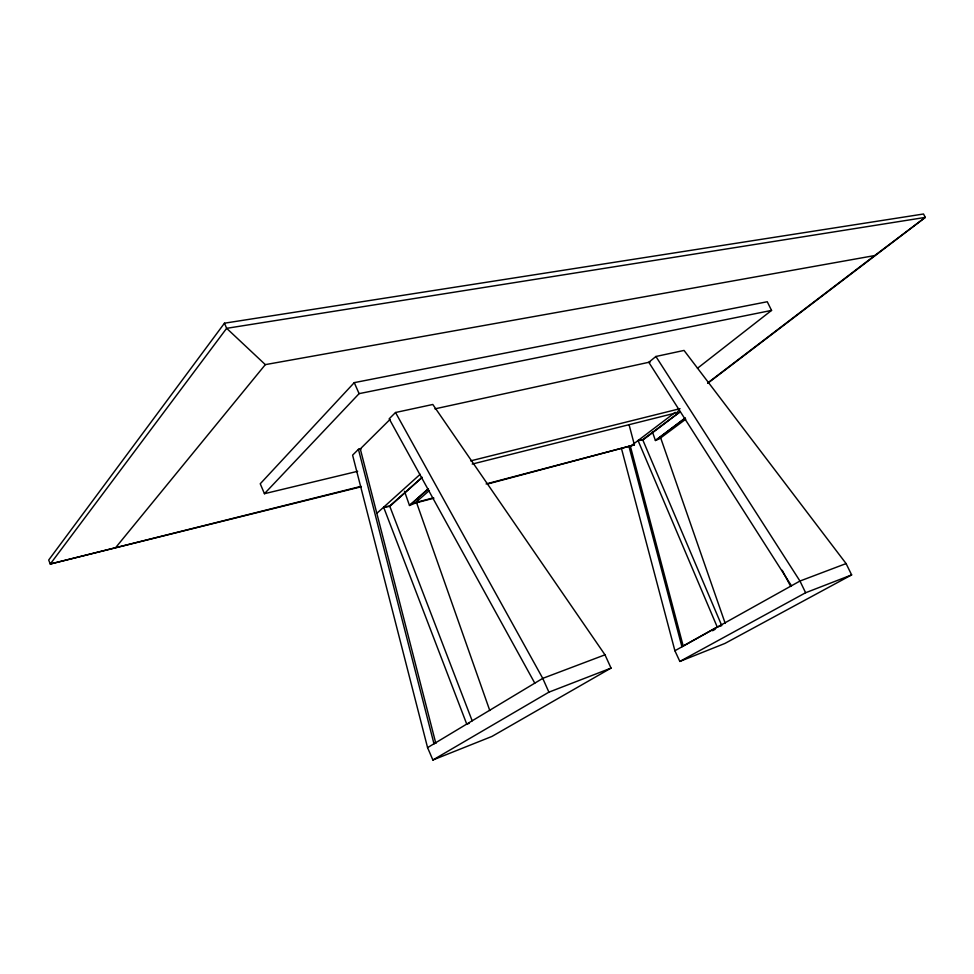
<?xml version="1.0" encoding="UTF-8"?>
<svg xmlns="http://www.w3.org/2000/svg" width="974" height="974" viewBox="0 0 974 974"><rect width="100%" height="100%" fill="white"/><g stroke="black" fill="none" stroke-linecap="round" stroke-linejoin="round"><path stroke-width="1.46" d="M707.769 383.245L925.3 217.397L923.522 214L224.458 323.198L48.7 560.026L50.271 564.031L361.366 486.72M679.255 409.689L676.906 412.684L472.232 464.074M116.016 547.193L265.33 364.629L874.725 255.553L925.3 217.397L226.65 328.323L50.271 564.031L361.05 486.355M697.469 368.282L771.554 310.402L767.256 301.745L354.256 382.636L260.241 483.774L264.441 493.696L357.665 471.294M264.441 493.696L359.102 393.642L771.554 310.402M390.014 419.441L360.295 448.917L358.444 449.343L352.6 455.15L427.574 747.63L432.882 760L491.955 736.429L611.039 668.091L604.988 654.82L432.797 404.478L395.529 412.501L389.186 418.796L534.787 683.164M376.792 513.371L420.208 474.277M422.107 477.43L389.807 506.346L383.634 507.211L466.753 724.145L469.139 723.39M428.317 488.656L409.494 505.482L404.502 491.31M383.634 507.211L389.673 506.005L422.083 477.382M428.414 488.887L409.494 505.482L418.552 501.768L433.235 497.897M429.351 490.506L414.863 503.181L433.929 498.152M621.534 448.746L674.897 650.754L679.852 661.431L724.96 643.424L851.641 574.904L846.089 563.581L684.04 350.433L655.904 356.484L648.806 362.304L791.436 585.788M707.855 382.831L874.725 255.553M675.238 412.331L630.397 446.36L683.188 645.981L717.229 627L721.758 625.612L642.67 439.664L680.108 411.819L642.84 440.053L638.055 440.54L717.229 627M685.136 418.004L655.417 440.504L652.422 431.896M685.246 418.211L655.417 440.504L659.52 438.75L685.757 419.173M427.574 747.63L542.749 678.367L604.988 654.82M432.882 760L548.91 692.161L611.039 668.091M674.897 650.754L799.958 581.04L846.089 563.581M712.578 630.726L715.208 629.265M679.852 661.431L805.62 592.74L851.641 574.904M436.279 742.882L433.978 743.783L358.444 449.343L361.086 448.904M629.058 424.713L634.403 444.874L488.193 483.834M486.099 483.956L634.403 444.874M470.625 460.872L680.022 408.666M434.891 408.861L650.23 361.987M638.055 440.54L642.67 439.664M265.33 364.629L226.65 328.323L224.458 323.198M655.904 356.484L799.958 581.04L805.62 592.74M395.529 412.501L542.749 678.367L548.91 692.161M782.195 570.289L790.693 586.397M354.256 382.636L359.102 393.642M389.673 506.005L472.183 720.833M417.554 498.944L418.552 501.768M416.58 502.645L489.788 710.545M660.445 437.241L725.216 623.409M628.924 446.275L681.946 646.821M360.295 448.917L435.682 742.833"/></g></svg>
